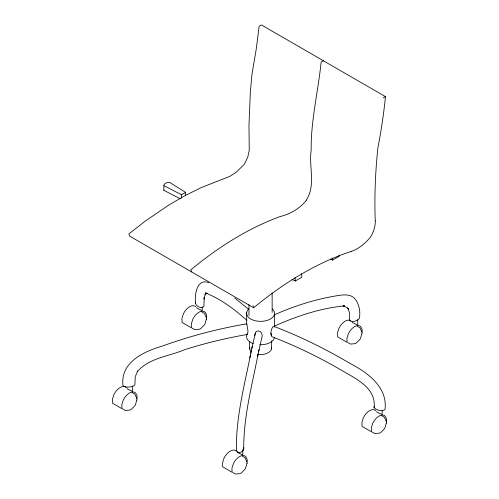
<?xml version="1.0" encoding="UTF-8"?>
<svg xmlns="http://www.w3.org/2000/svg" width="499" height="499" viewBox="0 0 499 499"><rect width="100%" height="100%" fill="white"/><g stroke="black" fill="none" stroke-linecap="round" stroke-linejoin="round"><path stroke-width="0.75" d="M132.678 386.101L132.659 391.403L127.825 389.239L127.052 388.428M202.189 306.816L202.176 310.603L197.342 308.438L196.569 307.627M242.788 449.674L242.776 454.976L237.936 452.811L237.162 452M357.764 319.722L357.752 325.024L352.918 322.859L352.138 322.048M382.178 410.733L382.165 414.519L377.331 412.355L376.552 411.544M274.363 326.552C300.479 336.6 325.691 348.982 349.743 363.284C367.389 372.379 387.966 387.118 384.985 409.723C381.548 411.519 376.814 410.409 374.1 407.777C376.545 386.974 354.059 378.024 339.601 369.154C317.925 356.635 295.314 345.713 271.961 336.706L271.306 335.727L271.325 333.519L270.838 333.332L271.281 330.413L271.936 328.373L273.034 326.645L273.745 326.315M271.437 349.019L271.693 340.73M136.913 400.073L137.088 395.894L135.653 392.975A11.003 6.356 -60 0 0 123.253 400.136L121.818 404.708L121.993 408.693L112.581 403.261L112.412 399.275L113.841 394.703A11.003 6.356 -60 0 1 126.241 387.542M206.43 319.273L206.605 315.094L205.17 312.174A11.003 6.356 -60 0 0 192.77 319.335L191.335 323.901L191.51 327.887L182.098 322.46L181.929 318.474L183.358 313.902A11.003 6.356 -60 0 1 195.758 306.742M247.024 463.646L247.198 459.467L245.764 456.548A11.003 6.356 -60 0 0 233.364 463.708L231.929 468.28L232.104 472.266L222.691 466.833L222.523 462.847L223.957 458.275A11.003 6.356 -60 0 1 236.351 451.115M362.006 333.694L362.174 329.508L360.74 326.596A11.003 6.356 -60 0 0 348.346 333.756L346.911 338.322L347.079 342.308L337.673 336.875L337.499 332.889L338.933 328.323A11.003 6.356 -60 0 1 350.76 320.72M386.419 423.189L386.588 419.004L385.159 416.091A11.003 6.356 -60 0 0 372.759 423.252L371.325 427.818L371.493 431.803L362.087 426.371L361.912 422.385L363.347 417.819A11.003 6.356 -60 0 1 375.747 410.658M374.1 407.777L374.181 406.535M246.83 320.221C234.368 309.368 220.914 298.913 205.388 292.944L207.341 293.3L204.808 294.316L206.237 292.975L204.49 296.45L204.029 299.032L204.234 297.498L203.885 306.486L202.55 307.465C199.656 307.952 196.5 306.299 195.508 303.486L195.683 302.238M251.253 351.003C244.934 383.931 235.671 416.833 236.439 450.622L237.281 451.782L239.115 452.506L241.235 452.15L242.645 451.202L243.737 449.374C243.406 417.014 252.057 385.509 258.12 353.959L257.627 356.167L259.112 349.475M249.749 357.939L250.236 355.706M251.746 348.789L255.326 333.107M250.76 353.273L252.251 346.481M258.607 351.72L262.243 335.864L261.638 333.251L260.484 331.741L258.476 330.924L256.53 331.373L255.426 332.677L254.796 335.534M136.826 399.992L135.26 405.25L131.474 409.236L130.127 409.997L125.399 410.477L122.71 408.924M206.343 319.192L204.777 324.45L200.991 328.436L199.644 329.197L194.916 329.677L192.227 328.124M246.936 463.565L245.371 468.823L241.585 472.809L240.244 473.57L235.509 474.05L232.821 472.497M361.918 333.613L360.347 338.865L356.56 342.857L355.219 343.618L350.485 344.098L347.797 342.545M386.332 423.108L384.76 428.36L380.98 432.352L379.633 433.113L374.899 433.594L372.21 432.04M246.082 323.945C217.689 328.804 189.732 336.183 162.643 345.963C144.068 351.433 120.296 362.037 122.954 385.453L124.201 386.507C127.507 387.442 131.299 387.286 134.325 385.571L134.911 384.373L135.217 376.845L137.68 370.944L137.219 371.774C148.845 357.883 169.074 356.423 184.936 349.581C205.382 343.137 226.259 338.079 247.385 334.442L248.022 331.236L246.868 324.238M306.392 200.024C316.029 185.123 308.656 166.441 311.189 150.074C310.777 120.34 318.2 91.492 321.125 62.088L323.383 60.784L385.484 96.638A469.927 271.313 -60 0 1 377.968 147.33L377.263 154.085A512.142 295.689 -60 0 0 375.198 219.485L375.267 220.92M306.486 200.08C299.787 208.744 290.087 214.115 279.571 216.741C247.055 228.773 217.502 247.754 190.892 269.791L191.56 271.911M163.89 185.647L181.493 194.735L185.572 192.377L169.573 182.366A5.377 3.106 0 0 0 163.884 185.647L163.89 190.331L180.139 198.714M383.226 97.941L385.484 96.638M291.909 279.371A994.027 573.906 60 0 0 295.289 281.012L301.864 277.219L301.614 273.652M330.556 259.118A994.033 573.906 60 0 0 332.577 260.104L339.152 256.311L339.058 254.889M274.194 326.165C296.581 316.223 320.258 308.17 344.74 305.85L343.025 305.868L346.936 307.478L348.445 309.124L347.89 308.139M274.119 314.938C293.1 306.517 312.973 299.955 333.444 296.337C340.854 295.127 350.803 292.52 355.881 299.993C359.405 305.413 360.665 312.424 359.23 318.655C356.991 320.882 353.529 322.217 350.429 321.163L349.68 319.99L349.45 312.499L347.897 308.189M208.794 282.652C196.681 277.962 194.498 295.202 195.508 303.486M271.306 335.727L270.838 333.332M323.495 60.803L261.395 24.95L259.137 26.254L256.305 48.69L251.976 74.239L250.348 92.184L248.976 125.087L249.251 150.374L247.722 157.31L244.404 164.196L236.277 172.192L229.821 176.378L201.521 187.481L185.335 195.471L169.111 204.839L144.872 221.369L128.898 233.956L129.572 236.077L253.66 307.764A323.994 187.063 -60 0 1 351.271 251.409M357.265 326.203L359.954 327.756L361.912 332.066M201.69 311.788L204.378 313.335L206.337 317.645M381.679 415.698L384.367 417.251L386.326 421.561M132.173 392.588L134.861 394.141L136.82 398.445M242.283 456.161L244.972 457.714L246.93 462.018M246.868 334.099L247.385 334.442M234.748 298.022L248.72 309.349M252.993 305.644L253.66 307.764M295.04 277.45L295.289 281.012M332.434 257.971L332.577 260.104M243.655 447.491L243.737 449.374M249.45 341.366L249.687 348.907M274.444 314.258L274.444 327.101M272.142 293.081L272.142 312.474M248.989 304.571L248.989 315.43M246.681 312.349L246.681 324.431M246.681 334.249L246.681 335.765A13.972 8.065 0 0 0 253.267 343.58M185.572 192.377L185.572 195.053M181.493 194.735L181.493 198.078M351.271 251.415A39.278 22.68 -60 0 0 370.32 237.331A20.634 11.914 -60 0 0 375.26 220.926M274.438 337.673A13.972 8.065 0 0 1 259.729 344.753M272.348 308.95A13.972 8.065 0 0 1 269.722 319.385A13.972 8.065 0 0 1 251.465 319.41A13.972 8.065 0 0 1 248.739 308.987M271.45 347.585A10.947 6.319 0 0 1 257.447 354.309M251.321 351.633A10.947 6.319 0 0 1 249.7 347.491M163.884 190.331A5.377 3.106 0 0 1 163.897 189.894"/></g></svg>
